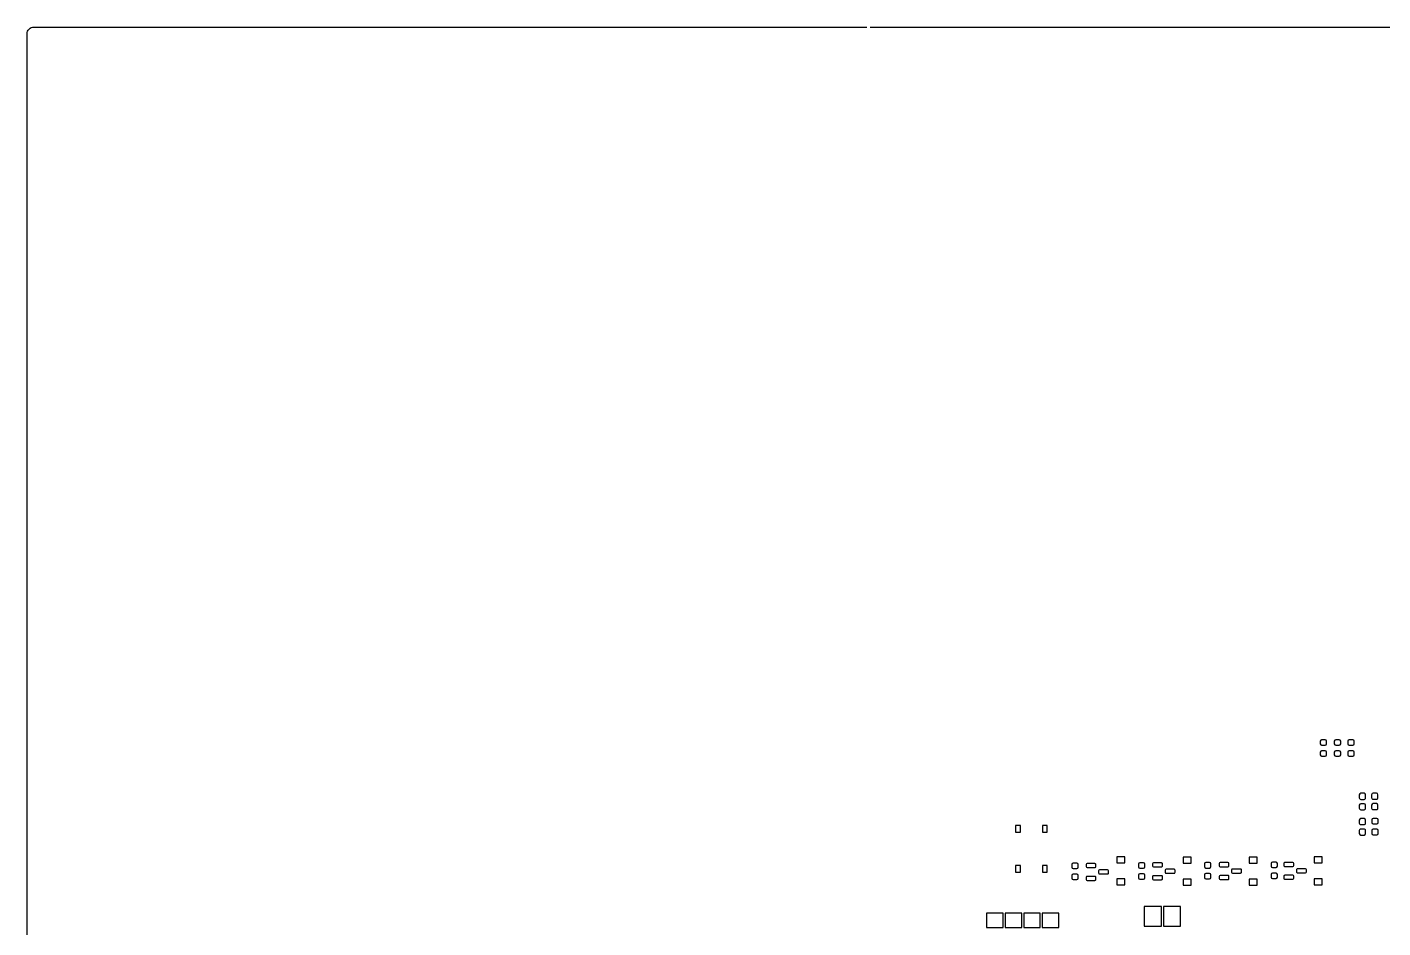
# Model space of a CAD drawing. Extents: x -190 to 190, y -140 to 140.
# Drawn here: x -190 to 12, y 5.7 to 140 of the extents above; entities that cross this region are included whole.
import ezdxf

# ---------------------------------------------------------------- set-up
doc = ezdxf.new("R2010")
doc.units = 0
doc.header["$MEASUREMENT"] = 0
doc.layers.get('0').update_dxf_attribs({"linetype": 'CONTINUOUS'})

msp = doc.modelspace()

# ---------------------------------------------------------------- linework, layer by layer
for points in [[(-190, 0.25), (-190, 139), (-190, 139, -0.414214), (-189, 140), (-189, 140), (-64.875, 140)], [(3.618, 33.558999, 0.414051), (3.413, 33.764001), (3.413, 33.764001), (2.873, 33.764001), (2.873, 33.764001, 0.414038), (2.669, 33.558999), (2.669, 33.558999), (2.669, 33.147), (2.669, 33.147, 0.414024), (2.873, 32.942002), (2.873, 32.942002), (3.413, 32.942002), (3.413, 32.942002, 0.414037), (3.618, 33.147), (3.618, 33.147), (3.618, 33.558999)], [(5.707, 33.558999, 0.414042), (5.503, 33.764001), (5.503, 33.764001), (4.963, 33.764001), (4.963, 33.764001, 0.414047), (4.758, 33.558999), (4.758, 33.558999), (4.758, 33.147), (4.758, 33.147, 0.414034), (4.963, 32.942002), (4.963, 32.942002), (5.503, 32.942002), (5.503, 32.942002, 0.414028), (5.707, 33.147), (5.707, 33.147), (5.707, 33.558999)], [(7.727, 33.558999, 0.414044), (7.523, 33.764001), (7.523, 33.764001), (6.983, 33.764001), (6.983, 33.764001, 0.414046), (6.778, 33.558999), (6.778, 33.558999), (6.778, 33.147), (6.778, 33.147, 0.414032), (6.983, 32.942002), (6.983, 32.942002), (7.523, 32.942002), (7.523, 32.942002, 0.41403), (7.727, 33.147), (7.727, 33.147), (7.727, 33.558999)], [(3.618, 31.932998, 0.414055), (3.413, 32.138), (3.413, 32.138), (2.873, 32.138), (2.873, 32.138, 0.414041), (2.669, 31.932998), (2.669, 31.932998), (2.669, 31.521001), (2.669, 31.521001, 0.414024), (2.873, 31.316001), (2.873, 31.316001), (3.413, 31.316001), (3.413, 31.316001, 0.414037), (3.618, 31.521001), (3.618, 31.521001), (3.618, 31.932998)], [(5.707, 31.932998, 0.414045), (5.503, 32.138), (5.503, 32.138), (4.963, 32.138), (4.963, 32.138, 0.414051), (4.758, 31.932998), (4.758, 31.932998), (4.758, 31.521001), (4.758, 31.521001, 0.414034), (4.963, 31.316001), (4.963, 31.316001), (5.503, 31.316001), (5.503, 31.316001, 0.414028), (5.707, 31.521001), (5.707, 31.521001), (5.707, 31.932998)], [(7.727, 31.932998, 0.414047), (7.523, 32.138), (7.523, 32.138), (6.983, 32.138), (6.983, 32.138, 0.414049), (6.778, 31.932998), (6.778, 31.932998), (6.778, 31.521001), (6.778, 31.521001, 0.414032), (6.983, 31.316001), (6.983, 31.316001), (7.523, 31.316001), (7.523, 31.316001, 0.41403), (7.727, 31.521001), (7.727, 31.521001), (7.727, 31.932998)], [(9.429, 25.559001, 0.413584), (9.204, 25.784001), (9.204, 25.784001), (8.706, 25.784001), (8.706, 25.784001, 0.413547), (8.481, 25.559001), (8.481, 25.559001), (8.481, 25.112), (8.481, 25.112, 0.41484), (8.706, 24.887), (8.706, 24.887), (9.204, 24.887), (9.204, 24.887, 0.414878), (9.429, 25.112), (9.429, 25.112), (9.429, 25.559001)], [(11.26, 25.58, 0.413588), (11.035, 25.805), (11.035, 25.805), (10.537001, 25.805), (10.537001, 25.805, 0.413564), (10.312001, 25.58), (10.312001, 25.58), (10.312001, 25.133), (10.312001, 25.133, 0.414845), (10.537001, 24.908), (10.537001, 24.908), (11.035, 24.908), (11.035, 24.908, 0.414869), (11.26, 25.133), (11.26, 25.133), (11.26, 25.58)], [(11.26, 24.03, 0.413582), (11.035, 24.255), (11.035, 24.255), (10.537001, 24.255), (10.537001, 24.255, 0.413558), (10.312001, 24.03), (10.312001, 24.03), (10.312001, 23.583), (10.312001, 23.583, 0.414851), (10.537001, 23.358), (10.537001, 23.358), (11.035, 23.358), (11.035, 23.358, 0.414875), (11.26, 23.583), (11.26, 23.583), (11.26, 24.03)], [(9.429, 24.009001, 0.413578), (9.204, 24.234001), (9.204, 24.234001), (8.706, 24.234001), (8.706, 24.234001, 0.41354), (8.481, 24.009001), (8.481, 24.009001), (8.481, 23.562), (8.481, 23.562, 0.414846), (8.706, 23.337), (8.706, 23.337), (9.204, 23.337), (9.204, 23.337, 0.414884), (9.429, 23.562), (9.429, 23.562), (9.429, 24.009001)], [(9.419, 21.791001, 0.413589), (9.194, 22.016001), (9.194, 22.016001), (8.696, 22.016001), (8.696, 22.016001, 0.413549), (8.471, 21.791001), (8.471, 21.791001), (8.471, 21.344001), (8.471, 21.344001, 0.414842), (8.696, 21.119001), (8.696, 21.119001), (9.194, 21.119001), (9.194, 21.119001, 0.414883), (9.419, 21.344001), (9.419, 21.344001), (9.419, 21.791001)], [(9.419, 20.24, 0.414886), (9.194, 20.465), (9.194, 20.465), (8.696, 20.465), (8.696, 20.465, 0.414846), (8.471, 20.24), (8.471, 20.24), (8.471, 19.793), (8.471, 19.793, 0.413544), (8.696, 19.568), (8.696, 19.568), (9.194, 19.568), (9.194, 19.568, 0.413585), (9.419, 19.793), (9.419, 19.793), (9.419, 20.24)], [(11.28, 21.850999, 0.414049), (11.075, 22.056001), (11.075, 22.056001), (10.535, 22.056001), (10.535, 22.056001, 0.41404), (10.331, 21.850999), (10.331, 21.850999), (10.331, 21.438999), (10.331, 21.438999, 0.41403), (10.535, 21.233999), (10.535, 21.233999), (11.075, 21.233999), (11.075, 21.233999, 0.414039), (11.28, 21.438999), (11.28, 21.438999), (11.28, 21.850999)], [(11.28, 20.225, 0.414047), (11.075, 20.43), (11.075, 20.43), (10.535, 20.43), (10.535, 20.43, 0.414038), (10.331, 20.225), (10.331, 20.225), (10.331, 19.812999), (10.331, 19.812999, 0.414028), (10.535, 19.608), (10.535, 19.608), (11.075, 19.608), (11.075, 19.608, 0.414037), (11.28, 19.812999), (11.28, 19.812999), (11.28, 20.225)], [(-33.413999, 15.179, 0.414035), (-33.618, 15.384), (-33.618, 15.384), (-34.157998, 15.384), (-34.157998, 15.384, 0.414041), (-34.363, 15.179), (-34.363, 15.179), (-34.363, 14.767), (-34.363, 14.767, 0.414044), (-34.157998, 14.562), (-34.157998, 14.562), (-33.618, 14.562), (-33.618, 14.562, 0.414038), (-33.413999, 14.767), (-33.413999, 14.767), (-33.413999, 15.179)], [(-30.757, 15.16, 0.414218), (-30.907, 15.31), (-30.907, 15.31), (-32.081001, 15.31), (-32.081001, 15.31, 0.414199), (-32.230999, 15.16), (-32.230999, 15.16), (-32.230999, 14.86), (-32.230999, 14.86, 0.414209), (-32.081001, 14.71), (-32.081001, 14.71), (-30.907, 14.71), (-30.907, 14.71, 0.414228), (-30.757, 14.86), (-30.757, 14.86), (-30.757, 15.16)], [(-28.882, 14.21, 0.414211), (-29.032, 14.36), (-29.032, 14.36), (-30.206001, 14.36), (-30.206001, 14.36, 0.414202), (-30.355999, 14.21), (-30.355999, 14.21), (-30.355999, 13.91), (-30.355999, 13.91, 0.414214), (-30.206001, 13.76), (-30.206001, 13.76), (-29.032, 13.76), (-29.032, 13.76, 0.414223), (-28.882, 13.91), (-28.882, 13.91), (-28.882, 14.21)], [(-23.452, 15.229, 0.414049), (-23.657, 15.434), (-23.657, 15.434), (-24.197, 15.434), (-24.197, 15.434, 0.41403), (-24.401001, 15.229), (-24.401001, 15.229), (-24.401001, 14.817001), (-24.401001, 14.817001, 0.414033), (-24.197, 14.612), (-24.197, 14.612), (-23.657, 14.612), (-23.657, 14.612, 0.414053), (-23.452, 14.817001), (-23.452, 14.817001), (-23.452, 15.229)], [(-20.847, 15.26, 0.414233), (-20.997002, 15.41), (-20.997002, 15.41), (-22.171001, 15.41), (-22.171001, 15.41, 0.414199), (-22.321001, 15.26), (-22.321001, 15.26), (-22.321001, 14.96), (-22.321001, 14.96, 0.414199), (-22.171001, 14.81), (-22.171001, 14.81), (-20.997002, 14.81), (-20.997002, 14.81, 0.414233), (-20.847, 14.96), (-20.847, 14.96), (-20.847, 15.26)], [(-18.972, 14.311, 0.414223), (-19.122001, 14.461), (-19.122001, 14.461), (-20.296, 14.461), (-20.296, 14.461, 0.414199), (-20.446001, 14.311), (-20.446001, 14.311), (-20.446001, 14.011), (-20.446001, 14.011, 0.414209), (-20.296, 13.861), (-20.296, 13.861), (-19.122001, 13.861), (-19.122001, 13.861, 0.414233), (-18.972, 14.011), (-18.972, 14.011), (-18.972, 14.311)], [(-13.632001, 15.269, 0.414035), (-13.837001, 15.474), (-13.837001, 15.474), (-14.377, 15.474), (-14.377, 15.474, 0.414026), (-14.581, 15.269), (-14.581, 15.269), (-14.581, 14.857), (-14.581, 14.857, 0.414044), (-14.377, 14.652), (-14.377, 14.652), (-13.837001, 14.652), (-13.837001, 14.652, 0.414053), (-13.632001, 14.857), (-13.632001, 14.857), (-13.632001, 15.269)], [(-10.937, 15.3, 0.414218), (-11.087001, 15.45), (-11.087001, 15.45), (-12.261, 15.45), (-12.261, 15.45, 0.414192), (-12.411, 15.3), (-12.411, 15.3), (-12.411, 15), (-12.411, 15, 0.414211), (-12.261, 14.85), (-12.261, 14.85), (-11.087001, 14.85), (-11.087001, 14.85, 0.414237), (-10.937, 15), (-10.937, 15), (-10.937, 15.3)], [(-9.062, 14.35, 0.414224), (-9.212, 14.5), (-9.212, 14.5), (-10.386001, 14.5), (-10.386001, 14.5, 0.414206), (-10.536, 14.35), (-10.536, 14.35), (-10.536, 14.05), (-10.536, 14.05, 0.414202), (-10.386001, 13.9), (-10.386001, 13.9), (-9.212, 13.9), (-9.212, 13.9, 0.41422), (-9.062, 14.05), (-9.062, 14.05), (-9.062, 14.35)], [(-3.722, 15.328999, 0.41405), (-3.927, 15.533999), (-3.927, 15.533999), (-4.467, 15.533999), (-4.467, 15.533999, 0.414036), (-4.671, 15.328999), (-4.671, 15.328999), (-4.671, 14.917001), (-4.671, 14.917001, 0.414032), (-4.467, 14.712001), (-4.467, 14.712001), (-3.927, 14.712001), (-3.927, 14.712001, 0.414046), (-3.722, 14.917001), (-3.722, 14.917001), (-3.722, 15.328999)], [(-1.277, 15.32, 0.414206), (-1.427, 15.47), (-1.427, 15.47), (-2.601, 15.47), (-2.601, 15.47, 0.414222), (-2.751, 15.32), (-2.751, 15.32), (-2.751, 15.02), (-2.751, 15.02, 0.414222), (-2.601, 14.87), (-2.601, 14.87), (-1.427, 14.87), (-1.427, 14.87, 0.414206), (-1.277, 15.02), (-1.277, 15.02), (-1.277, 15.32)], [(0.598, 14.37, 0.414198), (0.448, 14.52), (0.448, 14.52), (-0.726, 14.52), (-0.726, 14.52, 0.41422), (-0.876, 14.37), (-0.876, 14.37), (-0.876, 14.07), (-0.876, 14.07, 0.414229), (-0.726, 13.92), (-0.726, 13.92), (0.448, 13.92), (0.448, 13.92, 0.414207), (0.598, 14.07), (0.598, 14.07), (0.598, 14.37)], [(-33.413999, 13.553, 0.414035), (-33.618, 13.758), (-33.618, 13.758), (-34.157998, 13.758), (-34.157998, 13.758, 0.414041), (-34.363, 13.553), (-34.363, 13.553), (-34.363, 13.141), (-34.363, 13.141, 0.414044), (-34.157998, 12.936), (-34.157998, 12.936), (-33.618, 12.936), (-33.618, 12.936, 0.414038), (-33.413999, 13.141), (-33.413999, 13.141), (-33.413999, 13.553)], [(-30.757, 13.26, 0.414216), (-30.907, 13.41), (-30.907, 13.41), (-32.081001, 13.41), (-32.081001, 13.41, 0.414197), (-32.230999, 13.26), (-32.230999, 13.26), (-32.230999, 12.96), (-32.230999, 12.96, 0.414211), (-32.081001, 12.81), (-32.081001, 12.81), (-30.907, 12.81), (-30.907, 12.81, 0.41423), (-30.757, 12.96), (-30.757, 12.96), (-30.757, 13.26)], [(-23.452, 13.603, 0.414049), (-23.657, 13.808), (-23.657, 13.808), (-24.197, 13.808), (-24.197, 13.808, 0.41403), (-24.401001, 13.603), (-24.401001, 13.603), (-24.401001, 13.191), (-24.401001, 13.191, 0.41403), (-24.197, 12.986), (-24.197, 12.986), (-23.657, 12.986), (-23.657, 12.986, 0.414049), (-23.452, 13.191), (-23.452, 13.191), (-23.452, 13.603)], [(-20.847, 13.36, 0.41423), (-20.997002, 13.51), (-20.997002, 13.51), (-22.171001, 13.51), (-22.171001, 13.51, 0.414197), (-22.321001, 13.36), (-22.321001, 13.36), (-22.321001, 13.06), (-22.321001, 13.06, 0.414204), (-22.171001, 12.91), (-22.171001, 12.91), (-20.997002, 12.91), (-20.997002, 12.91, 0.414237), (-20.847, 13.06), (-20.847, 13.06), (-20.847, 13.36)], [(-13.632001, 13.643, 0.414037), (-13.837001, 13.848), (-13.837001, 13.848), (-14.377, 13.848), (-14.377, 13.848, 0.414028), (-14.581, 13.643), (-14.581, 13.643), (-14.581, 13.231), (-14.581, 13.231, 0.414044), (-14.377, 13.026), (-14.377, 13.026), (-13.837001, 13.026), (-13.837001, 13.026, 0.414053), (-13.632001, 13.231), (-13.632001, 13.231), (-13.632001, 13.643)], [(-10.937, 13.4, 0.414228), (-11.087001, 13.55), (-11.087001, 13.55), (-12.261, 13.55), (-12.261, 13.55, 0.414202), (-12.411, 13.4), (-12.411, 13.4), (-12.411, 13.1), (-12.411, 13.1, 0.414202), (-12.261, 12.95), (-12.261, 12.95), (-11.087001, 12.95), (-11.087001, 12.95, 0.414228), (-10.937, 13.1), (-10.937, 13.1), (-10.937, 13.4)], [(-3.722, 13.702999, 0.41405), (-3.927, 13.907999), (-3.927, 13.907999), (-4.467, 13.907999), (-4.467, 13.907999, 0.414036), (-4.671, 13.702999), (-4.671, 13.702999), (-4.671, 13.291001), (-4.671, 13.291001, 0.414032), (-4.467, 13.086), (-4.467, 13.086), (-3.927, 13.086), (-3.927, 13.086, 0.414046), (-3.722, 13.291001), (-3.722, 13.291001), (-3.722, 13.702999)], [(-1.277, 13.42, 0.414198), (-1.427, 13.57), (-1.427, 13.57), (-2.601, 13.57), (-2.601, 13.57, 0.414215), (-2.751, 13.42), (-2.751, 13.42), (-2.751, 13.12), (-2.751, 13.12, 0.414227), (-2.601, 12.97), (-2.601, 12.97), (-1.427, 12.97), (-1.427, 12.97, 0.41421), (-1.277, 13.12), (-1.277, 13.12), (-1.277, 13.42)]]:
    msp.add_lwpolyline(points, format="xyb")
for points in [[(-64.375, 140), (0.25, 140), (0.25, 140), (64.375, 140)], [(-42.016001, 20.975), (-42.716001, 20.975), (-42.716001, 20.975), (-42.716001, 19.974999), (-42.716001, 19.974999), (-42.016001, 19.974999), (-42.016001, 19.974999), (-42.016001, 20.975)], [(-38.015999, 20.975), (-38.715999, 20.975), (-38.715999, 20.975), (-38.715999, 19.974999), (-38.715999, 19.974999), (-38.015999, 19.974999), (-38.015999, 19.974999), (-38.015999, 20.975)], [(-26.435999, 16.32), (-27.635999, 16.32), (-27.635999, 16.32), (-27.635999, 15.42), (-27.635999, 15.42), (-26.435999, 15.42), (-26.435999, 15.42), (-26.435999, 16.32)], [(-16.566001, 16.29), (-17.766001, 16.29), (-17.766001, 16.29), (-17.766001, 15.39), (-17.766001, 15.39), (-16.566001, 15.39), (-16.566001, 15.39), (-16.566001, 16.29)], [(-6.716, 16.29), (-7.916, 16.29), (-7.916, 16.29), (-7.916, 15.39), (-7.916, 15.39), (-6.716, 15.39), (-6.716, 15.39), (-6.716, 16.29)], [(2.954, 16.32), (1.754, 16.32), (1.754, 16.32), (1.754, 15.42), (1.754, 15.42), (2.954, 15.42), (2.954, 15.42), (2.954, 16.32)], [(-42.016001, 15.025), (-42.716001, 15.025), (-42.716001, 15.025), (-42.716001, 14.025), (-42.716001, 14.025), (-42.016001, 14.025), (-42.016001, 14.025), (-42.016001, 15.025)], [(-38.015999, 15.025), (-38.715999, 15.025), (-38.715999, 15.025), (-38.715999, 14.025), (-38.715999, 14.025), (-38.015999, 14.025), (-38.015999, 14.025), (-38.015999, 15.025)], [(-26.435999, 13.02), (-27.635999, 13.02), (-27.635999, 13.02), (-27.635999, 12.12), (-27.635999, 12.12), (-26.435999, 12.12), (-26.435999, 12.12), (-26.435999, 13.02)], [(-16.566001, 12.99), (-17.766001, 12.99), (-17.766001, 12.99), (-17.766001, 12.09), (-17.766001, 12.09), (-16.566001, 12.09), (-16.566001, 12.09), (-16.566001, 12.99)], [(-6.716, 12.99), (-7.916, 12.99), (-7.916, 12.99), (-7.916, 12.09), (-7.916, 12.09), (-6.716, 12.09), (-6.716, 12.09), (-6.716, 12.99)], [(2.954, 13.02), (1.754, 13.02), (1.754, 13.02), (1.754, 12.12), (1.754, 12.12), (2.954, 12.12), (2.954, 12.12), (2.954, 13.02)], [(-20.996001, 8.898), (-23.551001, 8.898), (-23.551001, 8.898), (-23.551001, 6.002), (-23.551001, 6.002), (-20.996001, 6.002), (-20.996001, 6.002), (-20.996001, 8.898)], [(-18.142, 8.898), (-20.697, 8.898), (-20.697, 8.898), (-20.697, 6.002), (-20.697, 6.002), (-18.142, 6.002), (-18.142, 6.002), (-18.142, 8.898)], [(-44.596001, 7.925), (-47.071001, 7.925), (-47.071001, 7.925), (-47.071001, 5.8), (-47.071001, 5.8), (-44.596001, 5.8), (-44.596001, 5.8), (-44.596001, 7.925)], [(-41.821001, 7.925), (-44.296001, 7.925), (-44.296001, 7.925), (-44.296001, 5.8), (-44.296001, 5.8), (-41.821001, 5.8), (-41.821001, 5.8), (-41.821001, 7.925)], [(-39.046001, 7.925), (-41.521001, 7.925), (-41.521001, 7.925), (-41.521001, 5.8), (-41.521001, 5.8), (-39.046001, 5.8), (-39.046001, 5.8), (-39.046001, 7.925)], [(-36.270999, 7.925), (-38.745999, 7.925), (-38.745999, 7.925), (-38.745999, 5.8), (-38.745999, 5.8), (-36.270999, 5.8), (-36.270999, 5.8), (-36.270999, 7.925)]]:
    msp.add_lwpolyline(points)

doc.saveas('drawing.dxf')
